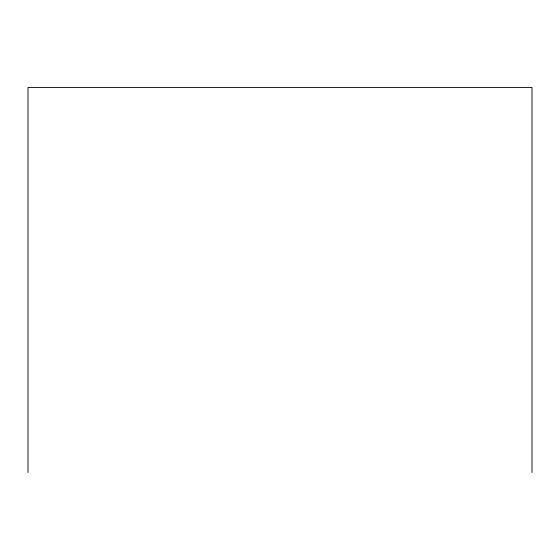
<?xml version="1.0" encoding="UTF-8"?>
<svg xmlns="http://www.w3.org/2000/svg" width="560" height="560" viewBox="0 0 560 560"><rect width="100%" height="100%" fill="white"/><g stroke="black" fill="none" stroke-linecap="round" stroke-linejoin="round"><path stroke-width="0.84" d="M532 472.556L532 87.444L28 87.444L28 472.556"/></g></svg>
